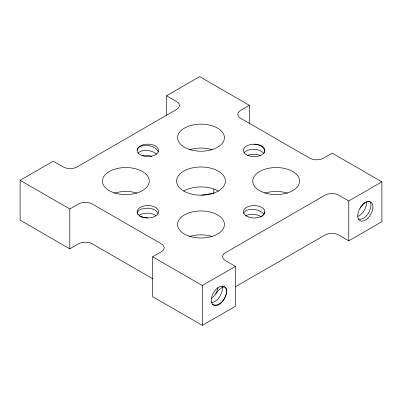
<?xml version="1.0" encoding="UTF-8"?>
<svg xmlns="http://www.w3.org/2000/svg" width="402" height="402" viewBox="0 0 402 402"><rect width="100%" height="100%" fill="white"/><g stroke="black" fill="none" stroke-linecap="round" stroke-linejoin="round"><path stroke-width="0.6" d="M153.152 278.988L92.279 243.843A9.764 5.638 0 0 0 78.475 243.843L69.802 248.848L20.1 220.155L20.1 180.302L53.235 161.172L63.245 166.951A9.764 5.638 0 0 0 77.048 166.951L177.382 108.957A9.764 5.638 0 0 0 176.543 101.54L166.534 95.761L166.534 115.686M166.534 95.761L199.668 76.631L249.366 105.324L249.366 123.384M20.1 180.302L69.802 208.995L78.475 203.99A9.764 5.638 0 0 1 92.279 203.99L161.308 243.843A9.764 5.638 0 0 1 161.308 251.813L152.634 256.823L152.634 296.676L202.332 325.369L235.466 306.239L235.466 266.385L225.457 260.607A9.764 5.638 0 0 1 224.617 253.19L324.952 195.196A9.764 5.638 0 0 1 338.755 195.196L348.765 200.975L381.9 181.845L381.9 221.698L348.765 240.828L338.755 235.049A9.764 5.638 0 0 0 324.952 235.049L235.245 286.842M249.366 105.324L240.692 110.334A9.764 5.638 0 0 0 240.692 118.304L309.721 158.157A9.764 5.638 0 0 0 323.525 158.157L332.198 153.152L381.9 181.845M152.634 256.823L202.332 285.515L235.466 266.385M201.553 195.166L213.839 193.267L213.839 188.91M348.765 200.975L348.765 240.828M202.332 285.515L202.332 325.369M69.802 208.995L69.802 248.848M183.744 191.035A24.406 14.09 0 0 0 224.572 184.719A24.406 14.09 0 0 0 194.684 167.463A24.406 14.09 0 0 0 183.744 191.035A24.406 14.09 0 0 1 218.256 191.035M189.814 149.7A23.427 13.527 0 0 1 212.186 149.7M114.65 193.101A23.427 13.527 0 0 1 137.017 193.101M189.814 236.497A23.427 13.527 0 0 1 212.186 236.497M264.983 193.101A23.427 13.527 0 0 1 287.35 193.101M137.338 150.393A10.618 6.065 10.1 0 1 147.192 145.454A10.618 6.065 10.1 0 1 158.267 152.102M138.082 153.212A10.618 6.065 10.1 0 1 146.861 150.413A10.618 6.065 10.1 0 1 156.715 154.393M142.218 155.77A10.618 6.065 10.1 0 1 151.715 156.373M147.851 217.834A10.618 4.824 0 0 1 140.137 216.311M139.695 216.08A10.618 4.824 0 0 1 139.288 215.844M137.595 214.211A10.618 4.824 0 0 1 137.283 213.311M137.258 213.01A10.618 4.824 0 0 1 147.851 208.186A10.618 7.311 0 0 1 158.247 214.13M156.001 215.824A10.618 7.311 0 0 0 147.846 213.171A10.618 4.824 0 0 0 138.911 215.407M245.657 215.884A10.618 6.065 10.1 0 1 261.34 216.879M243.733 213.502A10.618 6.065 10.1 0 1 252.838 209.281A10.618 6.065 10.1 0 1 263.918 214.407M264.662 211.764A10.618 6.065 -10.1 0 1 262.245 215.944M261.808 216.281A10.618 6.065 -10.1 0 1 260.848 216.924M263.993 153.921A10.618 7.311 0 0 0 254.149 149.303A10.618 4.824 0 0 0 243.898 152.921M260.37 155.685A10.618 7.311 0 0 0 254.149 154.283A10.618 4.824 0 0 0 247.411 155.388M264.717 152.092A10.618 7.311 0 0 1 264.657 152.549M254.149 144.323A10.618 7.311 0 0 1 264.742 151.634M366.644 201.774A10.618 4.824 -60 0 1 364.117 210.633A10.618 7.311 -60 0 1 357.74 216.366M367.634 201.301A10.618 4.824 -60 0 1 368.428 213.125M360.076 208.301A10.618 4.824 -60 0 1 365.247 202.382M368.423 213.12A10.618 7.311 -60 0 1 358.544 219.256M221.989 286.033A10.618 4.824 -60 0 1 219.839 296.42A10.618 7.311 -60 0 1 211.412 302.611M212.14 304.173A10.618 7.311 -60 0 0 224.15 298.907A10.618 4.824 -60 0 0 225.271 287.329A10.618 4.824 -60 0 0 215.799 294.088M211.206 298.611A10.618 7.311 -60 0 0 215.522 293.927A10.618 4.824 -60 0 0 217.939 287.536M189.287 149.388A23.427 13.527 0 0 0 224.432 137.675A23.427 13.527 0 0 0 189.287 125.962A23.427 13.527 0 0 0 189.287 149.388M114.118 192.789A23.427 13.527 0 0 0 149.263 181.071A23.427 13.527 0 0 0 114.118 169.358A23.427 13.527 0 0 0 114.118 192.789M189.287 236.185A23.427 13.527 0 0 0 224.427 224.472A23.427 13.527 0 0 0 189.287 212.758A23.427 13.527 0 0 0 189.287 236.185M264.456 192.789A23.427 13.527 0 0 0 299.596 181.071A23.427 13.527 0 0 0 264.456 169.358A23.427 13.527 0 0 0 264.456 192.789M248.366 155.609A10.738 6.201 0 0 0 264.878 150.67A10.738 6.201 0 0 0 249.21 144.881A10.738 6.201 0 0 0 248.366 155.609M248.366 216.985A10.738 6.201 0 0 0 264.878 212.04A10.738 6.201 0 0 0 249.21 206.256A10.738 6.201 0 0 0 248.366 216.985M142.062 216.985A10.738 6.201 0 0 0 158.574 212.04A10.738 6.201 0 0 0 142.906 206.256A10.738 6.201 0 0 0 142.062 216.985M142.062 155.609A10.738 6.201 0 0 0 158.574 150.67A10.738 6.201 0 0 0 142.906 144.881A10.738 6.201 0 0 0 142.062 155.609M367.066 218.869A10.738 6.201 -60 0 0 370.865 202.136A10.738 6.201 -60 0 0 358.061 213A10.738 6.201 -60 0 0 367.066 218.869M220.633 303.415A10.738 6.201 -60 0 0 224.437 286.681A10.738 6.201 -60 0 0 211.633 297.54A10.738 6.201 -60 0 0 220.633 303.415"/></g></svg>
